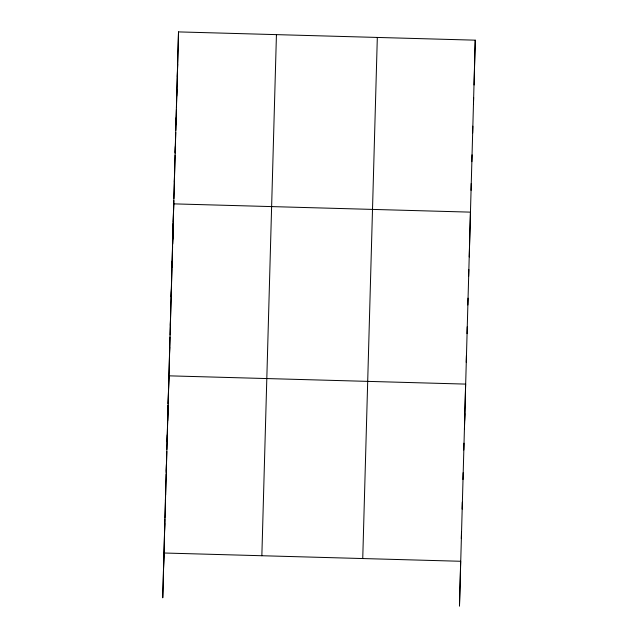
<?xml version="1.0" encoding="UTF-8"?>
<svg xmlns="http://www.w3.org/2000/svg" width="638" height="638" viewBox="0 0 638 638"><rect width="100%" height="100%" fill="white"/><g stroke="black" fill="none" stroke-linecap="round" stroke-linejoin="round"><path stroke-width="0.96" d="M164.572 530.345L164.756 523.471M165.401 500.822L165.585 493.948M166.231 471.291L166.406 464.416M167.052 441.759L167.236 434.885M167.714 420.649L168.057 405.353M168.161 403.519L168.887 375.83L465.62 384.1L464.448 428.927M169.509 354.042L169.692 347.168M170.314 325.38L170.49 318.506M171.112 296.718L171.295 289.843M171.917 268.064L172.093 261.189M172.715 239.402L172.898 232.527M172.523 248.684L172.571 246.898M172.643 244.218L173.703 203.865L470.429 212.135L469.257 256.962M174.326 182.077L174.501 175.203M175.147 152.434L175.306 146.541M175.928 124.761L176.104 117.878M176.726 96.099L176.909 89.224M177.34 76.727L178.512 31.9L475.246 40.17L474.074 84.998M461.306 538.624L461.489 531.749M462.135 509.092L462.311 502.218M462.957 479.561L463.14 472.686M463.786 450.037L463.97 443.163M464.616 420.506L464.791 413.631M466.242 362.312L466.418 355.438M467.04 333.658L467.223 326.784M467.845 304.996L468.029 298.121M468.651 276.334L468.826 269.459M471.051 190.355L471.235 183.473M471.857 161.693L472.04 154.819M472.662 133.031L472.838 126.157M473.46 104.369L473.643 97.494M163.424 572.398L178.512 31.9M164.931 519.356L162.754 597.83L163.926 553.002L460.66 561.273L459.488 606.1L475.246 40.17M164.987 518.096L165.561 496.715M165.617 494.745L166.199 474.074M166.255 472.822L166.829 451.441M166.885 449.471L167.459 428.8M167.515 426.83L168.121 405.162M168.185 403.854L170.035 336.968M170.091 334.998L171.303 291.51M171.367 290.194L171.941 268.781M171.997 267.466L172.579 246.045M172.635 244.075L173.217 223.316M173.273 222L173.847 200.587M173.903 198.609L174.493 178.52M174.541 175.881L175.123 155.122M175.179 153.144L175.761 132.393M175.817 130.415L176.391 109.664M176.447 107.686L177.667 64.199M261.851 555.73L276.437 34.627M362.743 558.545L377.321 37.443"/></g></svg>
